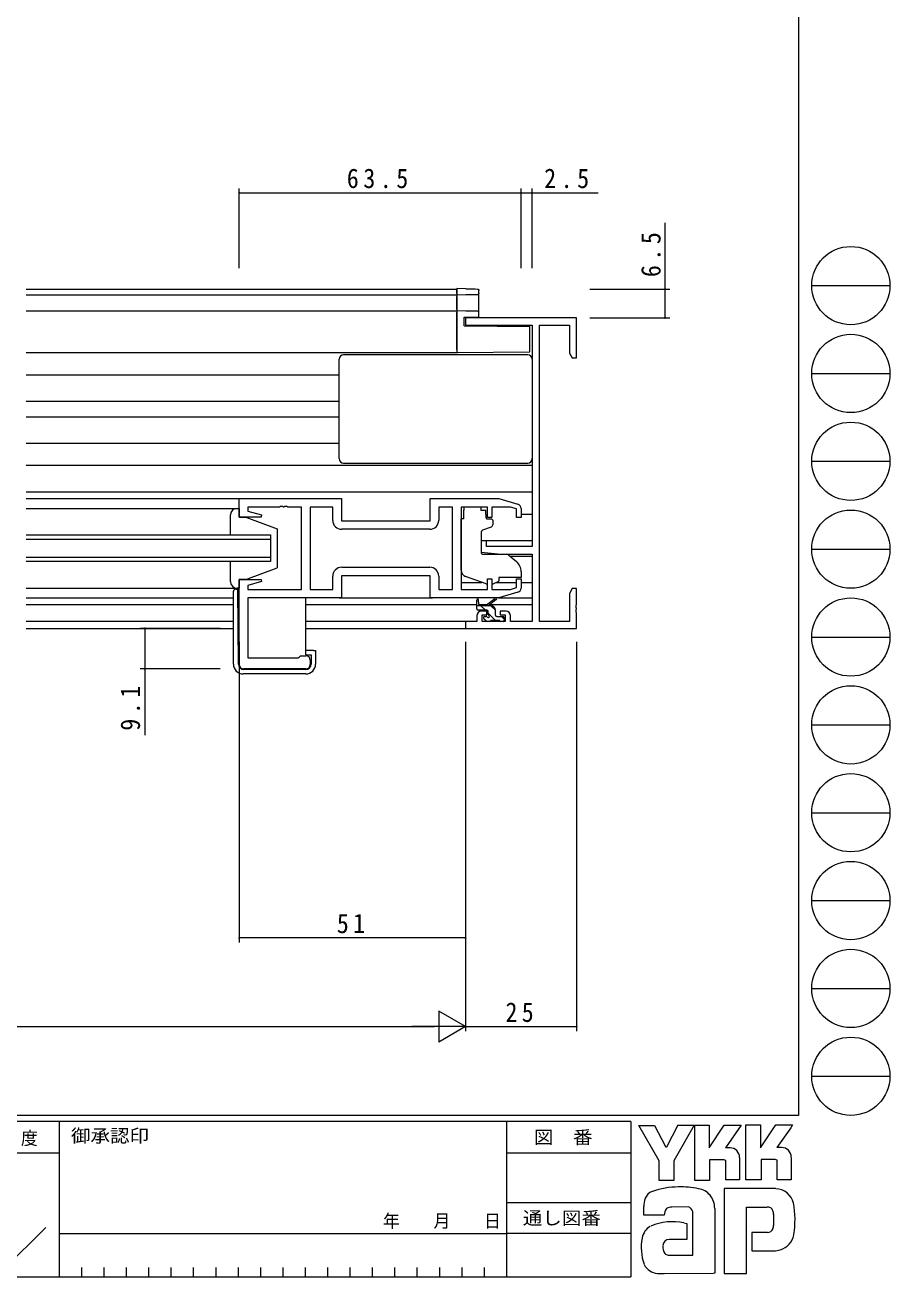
# Model space of a CAD drawing. Units: millimetres on the paper. Extents: x -420 to 373, y -297 to 267.
# Drawn here: x 178 to 372.9, y -297 to -14.9 of the extents above; entities that cross this region are included whole.
import ezdxf
from ezdxf.enums import TextEntityAlignment as Align

# ---------------------------------------------------------------- set-up
doc = ezdxf.new("R2010")
doc.units = ezdxf.units.MM
for name, color, linetype, lineweight in [('0-1_YKK_ZWAK', 7, 'Continuous', 9), ('0-3_YKK_11', 7, 'Continuous', 9), ('0-4_YKK_12', 2, 'Continuous', 9), ('0-5_YKK_13', 4, 'Continuous', 9), ('0-6_YKK_D', 6, 'Continuous', 9)]:
    doc.layers.add(name, color=color, linetype=linetype, lineweight=lineweight)
doc.styles.add('ＭＳ ゴシック', font='')
doc.styles.get('ＭＳ ゴシック').set_extended_font_data('MS Gothic')

msp = doc.modelspace()

# ---------------------------------------------------------------- linework, layer by layer
at = {"layer": '0-1_YKK_ZWAK'}
for p, q in [((352.3, 264.425), (352.3, -260.575)), ((355.276, -73.591), (372.917, -73.591)), ((355.276, -93.387), (372.917, -93.387)), ((355.276, -113.183), (372.917, -113.183)), ((355.276, -132.979), (372.917, -132.979)), ((355.276, -152.775), (372.917, -152.775)), ((355.276, -172.571), (372.917, -172.571)), ((355.276, -192.367), (372.917, -192.367)), ((355.276, -212.163), (372.917, -212.163)), ((355.276, -231.959), (372.917, -231.959)), ((355.276, -251.755), (372.917, -251.755)), ((352.3, -260.575), (-417.7, -260.575)), ((314.5, -261.975), (-417.7, -261.975)), ((185.7, -261.975), (185.7, -296.975)), ((286.5, -261.975), (286.5, -296.975)), ((314.5, -261.975), (314.5, -296.975)), ((316.337, -262.881), (319.851, -262.881)), ((320.932, -270.774), (316.337, -262.881)), ((325.136, -262.773), (322.581, -267.747)), ((328.96, -275.207), (328.96, -262.8)), ((340.474, -262.692), (343.745, -262.692)), ((340.474, -275.099), (340.474, -262.692)), ((347.178, -262.692), (350.962, -262.692)), ((350.583, -263.341), (347.461, -267.801)), ((350.962, -262.692), (350.583, -263.341)), ((336.879, -267.882), (335.84, -267.882)), ((348.501, -267.801), (347.461, -267.801)), ((165.684, -268.975), (185.7, -268.975)), ((286.5, -268.975), (314.5, -268.975)), ((335.474, -270.558), (332.284, -270.558)), ((339.042, -270.044), (339.042, -275.126)), ((343.88, -270.531), (343.88, -275.099)), ((347.069, -270.531), (343.88, -270.531)), ((347.502, -270.693), (347.069, -270.531)), ((347.502, -275.072), (347.502, -270.693)), ((350.664, -270.044), (350.664, -275.072)), ((343.88, -275.099), (340.474, -275.099)), ((347.502, -275.021), (347.553, -275.072)), ((350.664, -275.072), (347.502, -275.072)), ((347.124, -277.072), (335.528, -277.072)), ((335.528, -277.072), (335.528, -296.182)), ((286.5, -280.175), (314.5, -280.175)), ((317.418, -283.045), (317.418, -281.116)), ((327.446, -281.18), (323.748, -281.25)), ((333.42, -281.559), (333.42, -296.155)), ((340.555, -281.234), (345.204, -281.234)), ((340.555, -296.182), (340.555, -281.234)), ((322.067, -283.045), (317.418, -283.045)), ((328.527, -292.046), (328.527, -282.316)), ((346.673, -282.732), (346.691, -285.366)), ((173.172, -295.32), (182.696, -285.797)), ((185.7, -287.175), (286.5, -287.175)), ((314.5, -287.175), (286.5, -287.175)), ((341.772, -286.965), (341.772, -291.1)), ((345.313, -286.965), (341.772, -286.965)), ((327.176, -288.505), (323.181, -288.51)), ((322.905, -292.046), (328.527, -292.046)), ((328.095, -292.046), (328.446, -292.046)), ((328.527, -292.045), (328.528, -292.046)), ((341.772, -291.1), (347.097, -291.1)), ((347.097, -291.1), (348.178, -290.857)), ((190.74, -294.875), (190.74, -296.975)), ((195.78, -294.875), (195.78, -296.975)), ((200.82, -294.875), (200.82, -296.975)), ((205.86, -294.875), (205.86, -296.975)), ((210.9, -294.875), (210.9, -296.975)), ((215.94, -294.875), (215.94, -296.975)), ((220.98, -294.875), (220.98, -296.975)), ((226.02, -294.875), (226.02, -296.975)), ((231.06, -294.875), (231.06, -296.975)), ((236.1, -294.875), (236.1, -296.975)), ((241.14, -294.875), (241.14, -296.975)), ((246.18, -294.875), (246.18, -296.975)), ((251.22, -294.875), (251.22, -296.975)), ((256.26, -294.875), (256.26, -296.975)), ((261.3, -294.875), (261.3, -296.975)), ((266.34, -294.875), (266.34, -296.975)), ((271.38, -294.875), (271.38, -296.975)), ((276.42, -294.875), (276.42, -296.975)), ((281.46, -294.875), (281.46, -296.975)), ((333.42, -296.155), (333.095, -296.209)), ((-417.7, -296.975), (314.5, -296.975)), ((322.067, -296.236), (320.58, -296.236)), ((333.095, -296.209), (322.067, -296.236))]:
    msp.add_line(p, q, dxfattribs=at)
for points in [[(319.851, -262.881), (322.364, -267.584), (322.581, -267.747)], [(325.136, -262.773), (328.762, -262.773), (324.229, -270.801)], [(328.96, -262.8), (332.176, -262.8), (332.176, -267.899), (335.555, -262.746)], [(335.555, -262.746), (339.38, -262.746), (335.84, -267.882)], [(343.745, -262.692), (343.745, -267.884), (347.178, -262.692)], [(324.229, -270.801), (324.229, -275.234), (320.932, -275.234), (320.932, -270.774)], [(332.284, -270.558), (332.284, -275.207), (328.96, -275.207)], [(339.042, -275.126), (335.906, -275.126), (335.906, -270.72), (335.474, -270.558)], [(326.473, -284.748), (327.176, -284.91), (327.176, -288.505)], [(335.528, -296.182), (339.771, -296.182), (340.555, -296.182)]]:
    msp.add_lwpolyline(points, dxfattribs=at)
for centre in [(364.096, -73.591), (364.096, -93.387), (364.096, -113.183), (364.096, -132.979), (364.096, -152.775), (364.096, -172.571), (364.096, -192.367), (364.096, -212.163), (364.096, -231.959), (364.096, -251.755)]:
    msp.add_circle(centre, 8.82, dxfattribs=at)
for centre, radius, start, end in [((336.879, -270.044), 2.163, 0.00165, 89.99603), ((348.501, -269.963), 2.163, 0.00165, 89.99603), ((320.106, -280.031), 2.444, 109.02126, 161.51263), ((325.222, -294.376), 17.68, 89.89165, 109.30847), ((325.741, -297.438), 20.748, 78.78009, 91.46938), ((329.03, -281.472), 4.449, 40.66422, 80.31693), ((328.809, -281.461), 4.612, 358.78058, 38.76563), ((346.972, -281.416), 4.341, 14.44571, 87.08746), ((322.459, -281.141), 5.037, 158.41083, 179.71774), ((324.175, -282.982), 2.109, 138.46381, 181.71359), ((323.615, -282.946), 1.701, 85.50551, 126.78038), ((326.956, -282.729), 1.625, 14.75519, 72.44994), ((345.365, -282.454), 1.229, 16.43123, 96.91661), ((330.666, -284.163), 20.86, 350.99026, 10.67624), ((324.02, -297.829), 13.309, 79.38097, 112.05824), ((343.031, -283.183), 3.673, 4.93422, 17.03551), ((320.927, -288.903), 3.908, 121.8271, 169.08475), ((345.314, -285.659), 1.306, 269.95467, 342.90144), ((343.01, -285.016), 3.697, 343.6902, 354.75362), ((347.035, -286.72), 4.291, 285.4429, 349.90448), ((327.949, -290.37), 11.082, 168.76372, 199.80078), ((324.082, -290.303), 2.369, 171.08202, 216.71922), ((323.19, -289.955), 1.445, 90.33952, 178.03638), ((323.15, -290.54), 1.526, 230.97279, 260.7549), ((320.94, -292.418), 3.823, 207.31435, 263.59464)]:
    msp.add_arc(centre, radius, start, end, dxfattribs=at)
at = {"layer": '0-3_YKK_11'}
for p, q in [((277.3, -80.878), (277.3, -82.508)), ((302.3, -80.878), (277.3, -80.878)), ((302.3, -89.878), (302.3, -80.878)), ((277.3, -82.508), (292.3, -82.508)), ((292.3, -82.508), (292.3, -132.378)), ((293.93, -82.508), (300.67, -82.508)), ((293.93, -149.248), (293.93, -82.508)), ((300.67, -82.508), (300.67, -88.787)), ((300.67, -88.787), (301.3, -89.878)), ((301.3, -89.878), (302.3, -89.878)), ((226.3, -125.778), (226.3, -121.578)), ((226.3, -121.578), (249.3, -121.578)), ((228.23, -123.508), (228.23, -124.425)), ((235.342, -123.508), (228.23, -123.508)), ((235.525, -123.388), (235.342, -123.508)), ((236.075, -123.388), (235.525, -123.388)), ((236.258, -123.508), (236.075, -123.388)), ((236.342, -123.508), (236.258, -123.508)), ((236.525, -123.388), (236.342, -123.508)), ((237.075, -123.388), (236.525, -123.388)), ((237.258, -123.508), (237.075, -123.388)), ((240.3, -123.508), (237.258, -123.508)), ((240.3, -142.048), (240.3, -123.508)), ((242.3, -123.508), (242.3, -142.048)), ((247.37, -123.508), (242.3, -123.508)), ((247.37, -126.508), (247.37, -123.508)), ((249.3, -121.578), (249.3, -126.578)), ((269.3, -121.578), (284.8, -121.578)), ((269.3, -126.578), (269.3, -121.578)), ((271.23, -123.508), (271.23, -126.508)), ((274.37, -123.508), (271.23, -123.508)), ((274.37, -142.048), (274.37, -123.508)), ((276.3, -123.508), (276.3, -142.048)), ((282.2, -123.508), (276.3, -123.508)), ((282.2, -125.878), (282.2, -123.508)), ((283.2, -123.508), (283.2, -125.878)), ((287.405, -123.508), (283.2, -123.508)), ((284.8, -121.578), (289.087, -122.864)), ((288.8, -123.926), (287.405, -123.508)), ((288.8, -125.878), (288.8, -123.926)), ((289.8, -123.822), (289.8, -125.878)), ((231.261, -125.778), (226.3, -125.778)), ((228.23, -124.425), (231.329, -125.255)), ((231.329, -125.255), (231.261, -125.778)), ((249.3, -126.578), (269.3, -126.578)), ((283.2, -125.878), (282.2, -125.878)), ((289.8, -125.878), (288.8, -125.878)), ((269.23, -128.508), (249.37, -128.508)), ((280.8, -131.078), (280.8, -133.684)), ((282, -131.078), (280.8, -131.078)), ((282, -132.378), (282, -131.078)), ((292.3, -132.378), (282, -132.378)), ((280.8, -133.684), (285.3, -134.078)), ((285.3, -134.078), (292.3, -134.078)), ((292.3, -134.078), (292.3, -149.248)), ((249.37, -137.048), (269.23, -137.048)), ((249.37, -137.048), (269.23, -137.048)), ((226.3, -139.778), (231.261, -139.778)), ((226.3, -158.978), (226.3, -139.778)), ((231.329, -140.3), (228.23, -141.131)), ((231.261, -139.778), (231.329, -140.3)), ((247.37, -142.048), (247.37, -139.048)), ((249.3, -138.978), (249.3, -143.978)), ((269.3, -138.978), (249.3, -138.978)), ((269.3, -143.978), (269.3, -138.978)), ((271.23, -139.048), (271.23, -142.048)), ((282.2, -139.678), (283.2, -139.678)), ((282.2, -142.048), (282.2, -139.678)), ((283.2, -139.678), (283.2, -142.048)), ((288.8, -139.678), (289.8, -139.678)), ((288.8, -141.629), (288.8, -139.678)), ((289.8, -139.678), (289.8, -141.734)), ((228.23, -141.131), (228.23, -142.048)), ((228.23, -142.048), (240.3, -142.048)), ((242.3, -142.048), (247.37, -142.048)), ((271.23, -142.048), (274.37, -142.048)), ((276.3, -142.048), (282.2, -142.048)), ((283.2, -142.048), (287.405, -142.048)), ((289.087, -142.692), (284.8, -143.978)), ((287.405, -142.048), (288.8, -141.629)), ((301.3, -141.878), (300.67, -142.969)), ((300.67, -142.969), (300.67, -149.248)), ((302.3, -141.878), (301.3, -141.878)), ((302.3, -145.42), (302.3, -141.878)), ((228.23, -143.978), (228.23, -157.478)), ((249.3, -143.978), (228.23, -143.978)), ((284.8, -143.978), (269.3, -143.978)), ((302.18, -145.603), (302.3, -145.42)), ((302.18, -146.153), (302.18, -145.603)), ((302.3, -146.336), (302.18, -146.153)), ((302.18, -146.603), (302.3, -146.42)), ((302.18, -147.153), (302.18, -146.603)), ((302.3, -146.42), (302.3, -146.336)), ((277.3, -149.248), (277.3, -150.878)), ((279.8, -149.248), (277.3, -149.248)), ((279.8, -147.978), (279.8, -149.248)), ((282.1, -146.978), (280.8, -146.978)), ((281, -147.778), (282.1, -147.778)), ((281, -149.248), (281, -147.778)), ((286.2, -149.248), (281, -149.248)), ((282.1, -147.778), (282.1, -146.978)), ((285.1, -146.978), (285.1, -147.778)), ((286.4, -146.978), (285.1, -146.978)), ((285.1, -147.778), (286.2, -147.778)), ((286.2, -147.778), (286.2, -149.248)), ((287.4, -149.248), (287.4, -147.978)), ((292.3, -149.248), (287.4, -149.248)), ((300.67, -149.248), (293.93, -149.248)), ((302.3, -147.336), (302.18, -147.153)), ((302.3, -150.878), (302.3, -147.336)), ((277.3, -150.878), (302.3, -150.878)), ((228.23, -157.478), (239.6, -157.478)), ((239.6, -157.478), (239.8, -157.278)), ((239.8, -157.278), (240.1, -156.978)), ((240.1, -156.978), (241.3, -156.978)), ((241.3, -159.978), (227.3, -159.978)), ((242.3, -157.978), (242.3, -158.978))]:
    msp.add_line(p, q, dxfattribs=at)
for centre, radius, start, end in [((288.8, -123.822), 1, 359.99995, 73.30074), ((249.37, -126.508), 2, 180, 269.99998), ((269.23, -126.508), 2, 270, 359.99998), ((249.37, -139.048), 2, 90, 179.99998), ((269.23, -139.048), 2, 0, 89.99998), ((288.8, -141.734), 1, 286.69925, 0.00003), ((280.8, -147.978), 1, 90, 179.99998), ((286.4, -147.978), 1, 0, 89.99998), ((241.3, -157.978), 1, 0, 89.99998), ((227.3, -158.978), 1, 180, 269.99998), ((241.3, -158.978), 1, 270, 359.99998)]:
    msp.add_arc(centre, radius, start, end, dxfattribs=at)
at = {"layer": '0-4_YKK_12'}
for p, q in [((178.3, -74.378), (275.3, -74.378)), ((275.5, -75.778), (178.3, -75.778)), ((275.3, -74.378), (275.3, -88.678)), ((178.3, -79.278), (275.5, -79.278)), ((178.3, -88.678), (275.5, -88.678)), ((178.3, -93.678), (248.8, -93.678)), ((178.3, -99.631), (248.8, -99.631)), ((178.3, -103.124), (248.8, -103.124)), ((178.3, -109.078), (248.8, -109.078)), ((178.3, -114.078), (292.3, -114.078)), ((178.3, -120.078), (292.3, -120.078)), ((178.3, -121.578), (226.8, -121.578)), ((289.8, -125.078), (292.3, -125.078)), ((178.3, -129.778), (233.3, -129.778)), ((233.3, -130.778), (178.3, -130.778)), ((233.3, -129.778), (233.3, -135.778)), ((280.8, -131.031), (292.3, -131.031)), ((178.3, -134.778), (233.3, -134.778)), ((287.232, -134.524), (292.3, -134.524)), ((233.3, -135.778), (178.3, -135.778)), ((276.3, -140.478), (280.985, -140.478)), ((284.151, -140.478), (288.8, -140.478)), ((289.8, -140.478), (292.3, -140.478)), ((178.3, -143.978), (224.985, -143.978)), ((178.3, -145.478), (224.985, -145.478)), ((241.285, -145.478), (279.8, -145.478)), ((280.251, -145.478), (282.056, -145.478)), ((282.651, -145.478), (292.3, -145.478)), ((224.985, -149.248), (178.3, -149.248)), ((277.6, -149.248), (241.285, -149.248)), ((178.3, -150.878), (224.985, -150.878)), ((241.285, -150.878), (277.6, -150.878))]:
    msp.add_line(p, q, dxfattribs=at)
at = {"layer": '0-5_YKK_13'}
for p, q in [((275.3, -74.247), (275.3, -74.547)), ((277.352, -74.283), (275.3, -74.247)), ((275.3, -75.347), (275.3, -74.547)), ((275.3, -75.773), (275.3, -75.647)), ((280.005, -75.692), (275.3, -75.773)), ((275.3, -75.773), (275.3, -76.073)), ((275.3, -78.978), (275.3, -76.073)), ((280.3, -75.313), (280.3, -74.677)), ((280.3, -75.402), (280.3, -75.313)), ((280.3, -79.66), (280.3, -75.402)), ((275.3, -78.978), (275.3, -79.278)), ((275.3, -79.278), (275.3, -79.578)), ((277.329, -79.313), (275.3, -79.278)), ((275.3, -88.078), (275.3, -79.578)), ((277, -80.678), (277.326, -80.672)), ((277, -82.678), (277, -80.678)), ((280.005, -79.36), (277.329, -79.313)), ((277, -82.678), (291.8, -82.807)), ((291.8, -87.934), (291.8, -82.807)), ((248.8, -112.578), (248.8, -90.178)), ((251.8, -89.178), (249.8, -89.178)), ((289.3, -89.178), (251.8, -89.178)), ((275.3, -88.078), (275.3, -88.678)), ((275.3, -88.678), (291.8, -88.534)), ((291.3, -89.178), (289.3, -89.178)), ((291.8, -88.534), (291.8, -87.934)), ((292.3, -90.178), (292.3, -104.978)), ((292.3, -104.978), (292.3, -106.778)), ((292.3, -106.778), (292.3, -112.578)), ((249.8, -113.578), (291.3, -113.578)), ((178.3, -123.778), (225.8, -123.778)), ((225.8, -123.778), (226.3, -123.778)), ((226.3, -123.778), (226.3, -125.778)), ((276.9, -123.508), (276.9, -124.178)), ((280.7, -123.508), (276.9, -123.508)), ((280.7, -123.508), (280.7, -124.178)), ((224.3, -129.778), (224.3, -125.278)), ((226.3, -125.778), (227.8, -125.778)), ((227.8, -125.778), (234.8, -128.378)), ((276.3, -137.733), (276.3, -126.178)), ((276.9, -126.178), (276.3, -126.178)), ((276.9, -125.178), (276.9, -124.178)), ((276.9, -126.178), (276.9, -125.178)), ((280.7, -124.178), (281.87, -124.178)), ((281.87, -125.178), (281.87, -124.178)), ((281.87, -125.178), (281.87, -125.878)), ((282.17, -126.178), (283.1, -126.178)), ((283.4, -126.478), (283.4, -127.528)), ((234.8, -128.378), (234.8, -137.178)), ((280.8, -129.174), (280.8, -133.78)), ((283.071, -127.998), (281.071, -128.726)), ((281.017, -134.08), (286.403, -134.127)), ((287.037, -134.361), (288.728, -135.78)), ((224.3, -140.278), (224.3, -135.778)), ((227.8, -139.778), (234.8, -137.178)), ((289.8, -138.078), (289.8, -139.378)), ((226.3, -139.778), (226.3, -141.778)), ((227.8, -139.778), (226.3, -139.778)), ((281.928, -140.818), (277.291, -139.144)), ((283.494, -140.784), (284.8, -140.175)), ((284.8, -139.378), (284.8, -139.678)), ((289.8, -139.378), (284.8, -139.378)), ((284.8, -139.678), (284.8, -140.175)), ((178.3, -141.778), (225.8, -141.778)), ((224.985, -158.878), (224.985, -142.478)), ((225.485, -141.978), (226.3, -141.978)), ((226.3, -141.778), (225.8, -141.778)), ((226.115, -158.888), (225.968, -141.978)), ((241.285, -156.778), (241.285, -143.978)), ((248.8, -143.978), (269.8, -143.978)), ((279.8, -146.448), (279.8, -144.448)), ((283, -145.748), (279.8, -145.748)), ((280.1, -144.622), (280.299, -145.748)), ((281.76, -146.748), (280.76, -145.748)), ((281.7, -145.748), (283.918, -144.065)), ((282.3, -145.748), (284.119, -144.347)), ((284, -146.743), (283.005, -145.748)), ((284.727, -143.978), (292.3, -143.978)), ((282.1, -146.748), (280.1, -146.748)), ((281.997, -149.229), (281.318, -148.551)), ((281.888, -149.16), (281.388, -148.66)), ((281.6, -148.148), (281.939, -148.148)), ((282.7, -149.248), (282.1, -149.248)), ((282.4, -147.687), (282.4, -147.048)), ((284.06, -149.048), (282.4, -147.388)), ((285, -149.048), (282.9, -149.048)), ((284, -147.848), (284, -146.748)), ((284.3, -148.148), (285.7, -148.148)), ((285.7, -149.248), (285.2, -149.248)), ((286, -148.743), (285.405, -148.148)), ((286, -148.448), (286, -148.948)), ((242.985, -155.778), (241.285, -155.778)), ((241.285, -156.778), (242.485, -156.778)), ((242.485, -156.778), (242.485, -158.878)), ((241.285, -160.078), (227.315, -160.078)), ((241.285, -161.078), (227.185, -161.078))]:
    msp.add_line(p, q, dxfattribs=at)
for points in [[(275.3, -75.347), (275.3, -75.647), (277.352, -75.612)], [(277.352, -74.283), (278.53, -74.309), (279.46, -74.339), (279.955, -74.367)], [(277.352, -75.612), (278.589, -75.596), (279.537, -75.594), (279.986, -75.607)], [(279.98, -74.369), (280.003, -74.371), (280.044, -74.377), (280.073, -74.384), (280.105, -74.394), (280.145, -74.413), (280.193, -74.446), (280.242, -74.499), (280.28, -74.57), (280.299, -74.654), (280.3, -74.677)], [(279.986, -75.607), (280, -75.61), (280.005, -75.612)], [(280.3, -75.402), (280.214, -75.605), (280.005, -75.692)], [(277.326, -80.672), (280.3, -80.62), (280.3, -79.66)], [(242.985, -155.778), (243.485, -155.778), (243.485, -158.878)]]:
    msp.add_lwpolyline(points, dxfattribs=at)
for centre, radius, start, end in [((280, -75.312), 0.3, 270.99553, 359.99573), ((280, -79.66), 0.3, 0, 89), ((249.8, -90.178), 1, 90, 180), ((291.3, -90.178), 1, 0, 90), ((249.8, -112.578), 1, 180, 270), ((291.3, -112.578), 1, 270, 0), ((225.8, -125.278), 1.5, 90, 180), ((282.17, -125.878), 0.3, 179.99998, 269.99998), ((283.1, -126.478), 0.3, 359.99998, 89.99998), ((281.3, -129.174), 0.5, 109.99998, 179.99998), ((282.9, -127.528), 0.5, 289.99998, 359.99998), ((281.1, -133.78), 0.3, 179.99998, 269.49998), ((286.394, -135.127), 1, 49.99998, 89.49998), ((277.8, -137.733), 1.5, 179.99998, 250.14673), ((286.8, -138.078), 3, 359.99998, 49.99998), ((225.8, -140.278), 1.5, 180, 270), ((282.268, -139.878), 1, 250.14673, 266.11316), ((283.071, -139.878), 1, 277.40692, 294.99998), ((225.485, -142.478), 0.5, 90, 180), ((280, -144.448), 0.2, 300, 180), ((280.1, -146.448), 0.3, 180, 270), ((283, -146.748), 1, 0, 90), ((284.1, -144.148), 0.2, 275.58287, 155.58287), ((281.6, -148.448), 0.3, 90, 225), ((282.1, -148.948), 0.3, 225, 270), ((281.939, -148.448), 0.3, 33.05573, 90), ((282.1, -147.048), 0.3, 0, 90), ((282.4, -148.148), 0.25, 213.05573, 56.94426), ((282.7, -147.687), 0.3, 180, 236.94426), ((282.7, -149.048), 0.2, 270, 0), ((284.3, -147.848), 0.3, 180, 270), ((285.2, -149.048), 0.2, 180, 270), ((285.7, -148.448), 0.3, 0, 90), ((285.7, -148.948), 0.3, 270, 0), ((227.185, -158.878), 2.2, 180, 270), ((227.315, -158.878), 1.2, 180.49998, 270), ((241.285, -158.878), 1.2, 270, 0), ((241.285, -158.878), 2.2, 270, 0)]:
    msp.add_arc(centre, radius, start, end, dxfattribs=at)
at = {"layer": '0-6_YKK_D'}
for p, q in [((226.3, -69.678), (226.3, -51.678)), ((226.3, -52.678), (289.8, -52.678)), ((289.8, -69.678), (289.8, -51.678)), ((289.8, -69.678), (289.8, -51.678)), ((289.8, -52.678), (292.3, -52.678)), ((292.3, -69.678), (292.3, -51.678)), ((292.3, -52.678), (307.2, -52.678)), ((322.3, -74.378), (322.3, -59.478)), ((305.3, -74.378), (323.3, -74.378)), ((322.3, -80.878), (322.3, -74.378)), ((305.3, -80.878), (323.3, -80.878)), ((221.985, -150.878), (203.985, -150.878)), ((204.985, -150.878), (204.985, -159.978)), ((226.3, -153.878), (226.3, -221.575)), ((277.3, -153.878), (277.3, -241.575)), ((277.3, -153.878), (277.3, -241.575)), ((277.3, -153.878), (277.3, -221.575)), ((302.3, -153.878), (302.3, -241.575)), ((221.985, -159.978), (203.985, -159.978)), ((204.985, -159.978), (204.985, -174.878)), ((277.3, -220.575), (226.3, -220.575)), ((271.238, -237.075), (271.238, -244.075)), ((277.3, -240.575), (271.238, -237.075)), ((-55.7, -240.575), (270.3, -240.575)), ((277.3, -240.575), (265.176, -240.575)), ((277.3, -240.575), (271.238, -244.075)), ((277.3, -240.575), (302.3, -240.575))]:
    msp.add_line(p, q, dxfattribs=at)
for centre, start, end in [((226.3, -52.678), 0, 180), ((226.3, -52.678), 180, 0), ((289.8, -52.678), 0, 180), ((289.8, -52.678), 0, 180), ((289.8, -52.678), 180, 0), ((289.8, -52.678), 180, 0), ((292.3, -52.678), 0, 180), ((292.3, -52.678), 180, 0), ((322.3, -74.378), 90, 270), ((322.3, -74.378), 270, 90), ((322.3, -80.878), 90, 270), ((322.3, -80.878), 270, 90), ((204.985, -150.878), 90, 270), ((204.985, -150.878), 270, 90), ((204.985, -159.978), 90, 270), ((204.985, -159.978), 270, 90), ((226.3, -220.575), 0, 180), ((226.3, -220.575), 180, 0), ((277.3, -220.575), 0, 180), ((277.3, -220.575), 180, 0), ((302.3, -240.575), 0, 180), ((302.3, -240.575), 180, 0)]:
    msp.add_arc(centre, 0.106, start, end, dxfattribs=at)

# ---------------------------------------------------------------- texts
at = {"layer": '0-1_YKK_ZWAK', "style": 'ＭＳ ゴシック', "width": 1.1}
for s, p in [('御承認印', (188.367, -267.508)), ('図\u3000番', (292.698, -267.837)), ('通し図番', (290.179, -286.06))]:
    msp.add_text(s, height=2.933, dxfattribs=at).set_placement(p, align=Align.BOTTOM_LEFT)
at = {"layer": '0-1_YKK_ZWAK', "char_height": 2.933, "attachment_point": 7, "style": 'ＭＳ ゴシック'}
for s, insert in [('\\T1.17;\\W0.95;尺\\~\\~度', (168.212, -267.512)), ('\\T1.2;\\W0.95;年\\~\\~\\~月\\~\\~\\~日', (258.676, -286.144))]:
    msp.add_mtext(s, dxfattribs=dict(at, insert=insert))
at = {"layer": '0-6_YKK_D', "color": 3, "char_height": 4.399, "attachment_point": 7, "style": 'ＭＳ ゴシック'}
for s, insert in [('\\T1.38;\\W0.9;63.5', (250.53, -51.678)), ('\\T1.38;\\W0.9;2.5', (295, -51.678)), ('\\T1.36;\\W0.9;51', (248.28, -219.575)), ('\\T1.36;\\W0.9;25', (286.28, -239.575))]:
    msp.add_mtext(s, dxfattribs=dict(at, insert=insert))
at = {"layer": '0-6_YKK_D', "color": 3, "char_height": 4.399, "attachment_point": 7, "rotation": 90, "style": 'ＭＳ ゴシック'}
for s, insert in [('\\T1.38;\\W0.9;6.5', (321.3, -71.678)), ('\\T1.38;\\W0.9;9.1', (203.985, -173.878))]:
    msp.add_mtext(s, dxfattribs=dict(at, insert=insert))

doc.saveas('drawing.dxf')
